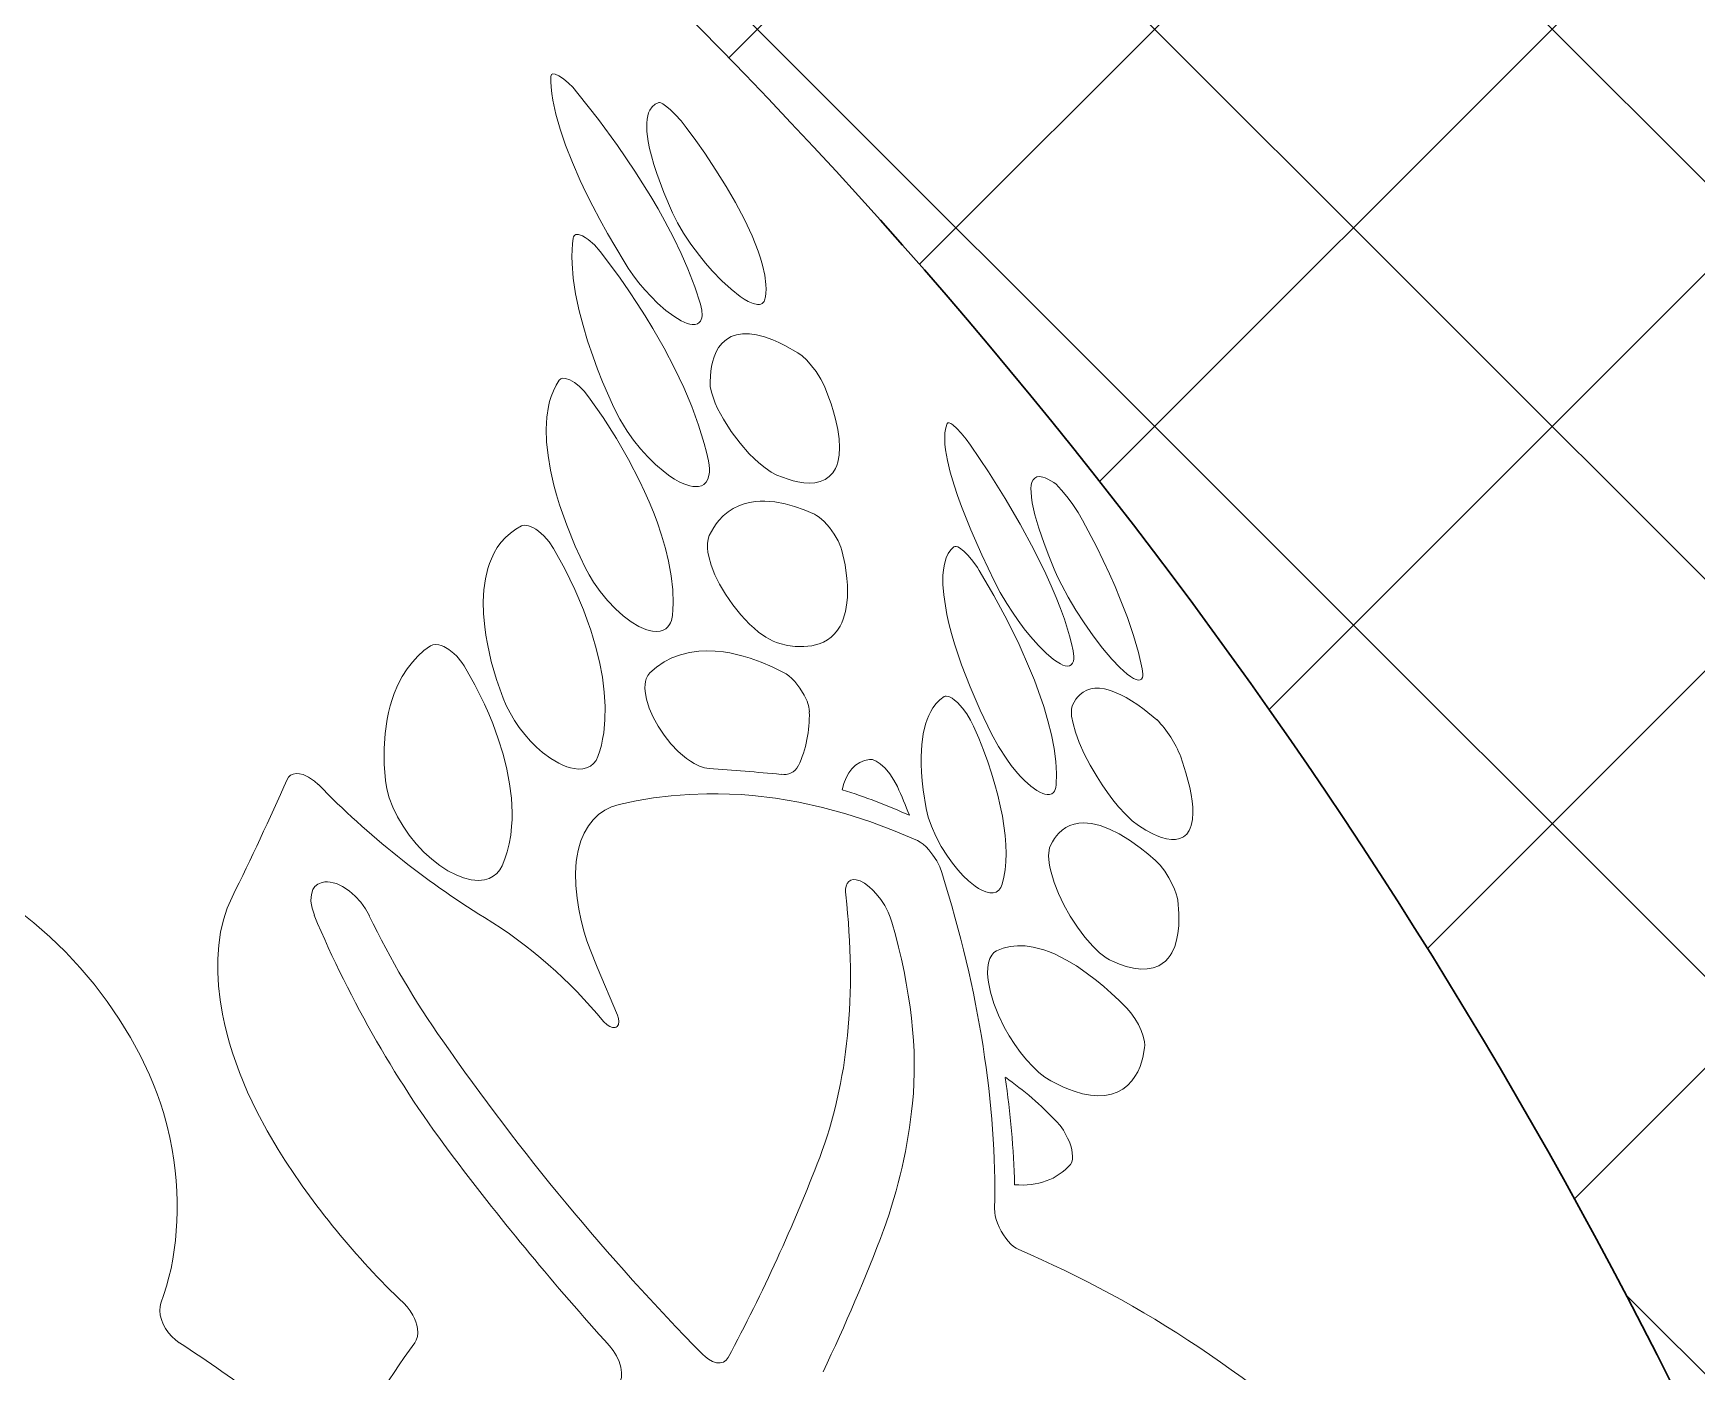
# Model space of a CAD drawing. Extents: x -180 to 858, y -94 to 522.
# Drawn here: x 333.26 to 344.35, y 199.2 to 208.13 of the extents above; entities that cross this region are included whole.
import ezdxf

# ---------------------------------------------------------------- set-up
doc = ezdxf.new("R2010")
doc.units = 0
doc.header["$LTSCALE"] = 7
doc.header["$MEASUREMENT"] = 0
doc.layers.add('3', color=3, linetype='CONTINUOUS', lineweight=30)
doc.layers.add('8', color=250, linetype='CONTINUOUS', lineweight=15)

msp = doc.modelspace()

# ---------------------------------------------------------------- hatches: boundary and pattern name
at = {"layer": '8'}
h = msp.add_hatch(dxfattribs=at)
h.set_pattern_fill('ANSI37', color=256, scale=15)
h.paths.add_polyline_path([(352.7875, 165.9892), (353.6076, 174.242, 0.0247662), (353.9311, 180.7683), (353.9311, 183.2683, 0.2007632), (341.5938, 212.7557, -0.1692406), (339.2115, 217.5979), (334.6943, 254.4683), (328.6495, 254.4683), (333.2561, 216.8683, 0.1692406), (337.3815, 208.4829, -0.2007632), (347.9311, 183.2683), (347.9311, 180.7683, -0.0247662), (347.637, 174.8353), (346.8169, 166.5825, 0.0216508), (346.4311, 159.6683), (345.3334, 71.5419, 0.0344623), (345.5664, 67.4179), (347.6957, 50.5186, -0.0313452), (347.9311, 46.7683), (347.9311, 42.7683, -0.0349642), (347.5495, 37.3183), (353.9311, 37.3183), (353.9311, 46.7683, 0.0313452), (353.6487, 51.2687), (351.5193, 68.168, -0.0344623), (351.3329, 71.4672), (352.4306, 159.5935, -0.0216508)])
h.paths.add_polyline_path([(366.2561, 254.4683), (340.7392, 254.4683), (345.167, 218.3275, 0.1692406), (345.8062, 217.0284, -0.2007632), (359.9311, 183.2683), (359.9311, 180.7683, -0.0247662), (359.5782, 173.6487), (358.7581, 165.3959, 0.0216508), (358.4301, 159.5188), (357.3325, 71.3924, 0.0344623), (357.4723, 68.918), (359.6016, 52.0188, -0.0313452), (359.9311, 46.7683), (359.9311, 37.3183), (366.2561, 37.3183)])
h.paths.add_polyline_path([(351.0771, 129.7419), (351.0771, 137.849), (347.3271, 137.849), (347.3271, 129.7419)], flags=24)
h.paths.add_polyline_path([(350.1727, 138.0666), (350.1727, 145.4083), (347.5477, 145.4083), (347.5477, 138.0666)], flags=24)
h.paths.add_polyline_path([(363.0726, 138.0666), (363.0726, 145.4083), (360.4476, 145.4083), (360.4476, 138.0666)], flags=24)
h.paths.add_polyline_path([(363.977, 129.7419), (363.977, 137.849), (360.227, 137.849), (360.227, 129.7419)], flags=24)

# ---------------------------------------------------------------- linework, layer by layer
at = {"layer": '3'}
for radius in [41.4078, 35.4078]:
    msp.add_arc((312.5233, 183.2683), radius, 0, 45.40789, dxfattribs=at)
at = {"layer": '8'}
msp.add_line((337.1534, 201.5757), (337.0173, 201.8948), dxfattribs=at)
for points in [[(337.1974, 206.6042), (337.0869, 206.7922), (337.0361, 206.8845), (336.9887, 206.9746), (336.9457, 207.0608), (336.906, 207.1445), (336.8527, 207.2661), (336.8076, 207.3808), (336.7708, 207.488), (336.7426, 207.5873), (336.7221, 207.682), (336.7154, 207.7268), (336.711, 207.7688), (336.7093, 207.8061), (336.7098, 207.8408)], [(336.7098, 207.8408), (336.7108, 207.8472), (336.7134, 207.8523), (336.7175, 207.8559), (336.7231, 207.8578), (336.7387, 207.8562), (336.7637, 207.8448), (336.7943, 207.8236), (336.8277, 207.7949), (336.855, 207.7676), (336.8904, 207.7271)], [(336.8904, 207.7271), (337.0263, 207.5534), (337.153, 207.38), (337.2699, 207.2082), (337.376, 207.039), (337.4248, 206.9556), (337.4708, 206.8731), (337.5274, 206.765), (337.5784, 206.659), (337.6237, 206.5557), (337.6702, 206.435), (337.7074, 206.3194)], [(337.5212, 206.929), (337.4626, 207.0662), (337.4158, 207.1922), (337.3963, 207.2526), (337.38, 207.3096), (337.368, 207.3593), (337.3587, 207.4059), (337.3504, 207.4716), (337.3493, 207.5288), (337.3515, 207.5541), (337.3557, 207.5771), (337.3618, 207.5976), (337.3698, 207.6157), (337.3853, 207.6378), (337.4051, 207.6544), (337.4294, 207.6651)], [(337.4294, 207.6651), (337.435, 207.6654), (337.4425, 207.6635), (337.4569, 207.6565), (337.4745, 207.6447), (337.5055, 207.6189), (337.539, 207.5863), (337.5781, 207.5427), (337.6125, 207.4995)], [(337.6125, 207.4995), (337.6757, 207.4126), (337.7357, 207.3269), (337.8105, 207.2146), (337.8788, 207.1052), (337.9404, 206.9991), (338.0011, 206.8846), (338.052, 206.776), (338.0925, 206.6742), (338.1086, 206.6262), (338.1219, 206.5802), (338.1369, 206.5127), (338.1443, 206.451), (338.1451, 206.4214), (338.1438, 206.3938), (338.1407, 206.37), (338.1356, 206.348)], [(338.1356, 206.348), (338.1318, 206.3384), (338.1264, 206.3305), (338.1195, 206.3244), (338.1108, 206.3203), (338.1005, 206.3181), (338.0886, 206.318), (338.0602, 206.3242), (338.0262, 206.3389), (338, 206.3538), (337.9719, 206.3724), (337.9119, 206.4193), (337.8492, 206.477), (337.786, 206.5427), (337.7422, 206.5929), (337.7002, 206.6444), (337.644, 206.72), (337.5951, 206.7935), (337.5539, 206.8635), (337.5212, 206.929)], [(336.8587, 206.7618), (336.8608, 206.7698), (336.8644, 206.7762), (336.8697, 206.7811), (336.8764, 206.7842), (336.8846, 206.7855), (336.8941, 206.7848), (336.9063, 206.7817), (336.9199, 206.7761), (336.939, 206.7654), (336.9594, 206.7511), (337.0003, 206.7153), (337.0387, 206.6727), (337.0479, 206.661)], [(337.1297, 205.6295), (337.0547, 205.8022), (337.0213, 205.8862), (336.9909, 205.9683), (336.9547, 206.0748), (336.9239, 206.1775), (336.8983, 206.276), (336.8748, 206.3882), (336.859, 206.4934), (336.851, 206.5911), (336.8501, 206.6384), (336.8511, 206.6835), (336.854, 206.7237), (336.8587, 206.7618)], [(337.0479, 206.661), (337.1709, 206.4943), (337.2293, 206.4101), (337.2854, 206.3257), (337.3385, 206.2422), (337.3892, 206.1588), (337.4652, 206.0255), (337.534, 205.8935), (337.5956, 205.7636), (337.6492, 205.6362), (337.6947, 205.5118), (337.732, 205.3905), (337.7472, 205.3315), (337.7602, 205.2737)], [(337.7074, 206.3194), (337.7164, 206.2794), (337.7184, 206.245), (337.7165, 206.23), (337.7127, 206.2169), (337.7072, 206.2062), (337.6999, 206.1975), (337.6872, 206.1891), (337.6713, 206.1847), (337.6523, 206.1845), (337.636, 206.1871), (337.6183, 206.1921), (337.5788, 206.2092), (337.5291, 206.2391), (337.476, 206.279), (337.4215, 206.3271), (337.3781, 206.3703), (337.3361, 206.4163), (337.2952, 206.4653), (337.2569, 206.5154), (337.2257, 206.56), (337.1974, 206.6042)], [(337.7712, 205.8045), (337.776, 205.8725), (337.7808, 205.9038), (337.7872, 205.9332), (337.7983, 205.9694), (337.8121, 206.002), (337.8289, 206.031), (337.8528, 206.0608), (337.8807, 206.085), (337.9128, 206.1034), (337.9489, 206.1157), (337.989, 206.122), (338.0337, 206.1219), (338.0824, 206.1153), (338.1349, 206.102), (338.1911, 206.082), (338.2304, 206.065), (338.2713, 206.045), (338.3571, 205.9962)], [(338.3571, 205.9962), (338.3855, 205.9751), (338.4164, 205.946), (338.4488, 205.9096), (338.4789, 205.8702), (338.5111, 205.8197), (338.534, 205.7738)], [(336.9385, 204.5626), (336.8725, 204.705), (336.8155, 204.8448), (336.7678, 204.9809), (336.7477, 205.0472), (336.73, 205.1122), (336.707, 205.2129), (336.6907, 205.3092), (336.6811, 205.4005), (336.6784, 205.4863), (336.6827, 205.5661), (336.6935, 205.6378), (336.7013, 205.6713), (336.7108, 205.7031), (336.7259, 205.7428), (336.7437, 205.7791), (336.7644, 205.8121)], [(336.7644, 205.8121), (336.7749, 205.8215), (336.7896, 205.8258), (336.8077, 205.8247), (336.8352, 205.8152), (336.8661, 205.7972), (336.8973, 205.7725), (336.9309, 205.739), (336.9613, 205.7016)], [(338.2179, 205.18), (338.1801, 205.1995), (338.1395, 205.2268), (338.0971, 205.2609), (338.0649, 205.2903), (338.0329, 205.3223), (337.9717, 205.3917), (337.9119, 205.4711), (337.8603, 205.552), (337.822, 205.6246), (337.8065, 205.6592), (337.7937, 205.6923), (337.7809, 205.7337), (337.7733, 205.7714), (337.7712, 205.8045)], [(338.534, 205.7738), (338.5578, 205.7134), (338.5786, 205.6548), (338.5952, 205.6023), (338.6091, 205.5516), (338.6238, 205.4848), (338.6327, 205.4222), (338.6359, 205.3644), (338.6331, 205.3118), (338.6241, 205.2648), (338.6172, 205.2436), (338.6088, 205.224), (338.5904, 205.194), (338.5672, 205.1692), (338.5393, 205.1498), (338.5067, 205.136), (338.4695, 205.1281), (338.4352, 205.1261), (338.3977, 205.1281), (338.3575, 205.1344), (338.3256, 205.1419), (338.2922, 205.1518), (338.2179, 205.18)], [(336.9613, 205.7016), (337.0579, 205.5632), (337.1471, 205.4231), (337.2284, 205.2825), (337.3011, 205.1422), (337.3347, 205.0709), (337.3658, 205.0001), (337.3932, 204.9331), (337.4182, 204.8668), (337.4483, 204.7777), (337.4737, 204.6903), (337.4942, 204.605), (337.5118, 204.5077), (337.5222, 204.4141), (337.5251, 204.3252), (337.5238, 204.2826), (337.5204, 204.2415)], [(337.7602, 205.2737), (337.7649, 205.2461), (337.7671, 205.2203), (337.7668, 205.1979), (337.7643, 205.1773), (337.7571, 205.1526), (337.7455, 205.1323), (337.7295, 205.117), (337.7134, 205.1085), (337.6946, 205.1035), (337.6732, 205.1023), (337.6556, 205.1039), (337.6368, 205.1076), (337.5959, 205.1213), (337.5661, 205.1352), (337.5353, 205.1525), (337.5038, 205.173), (337.4718, 205.1964), (337.4073, 205.2512), (337.3568, 205.3009), (337.3083, 205.3547), (337.2618, 205.4126), (337.219, 205.4725), (337.1697, 205.5518), (337.1297, 205.6295)], [(339.6694, 204.4694), (339.5843, 204.6464), (339.5105, 204.8139), (339.4488, 204.9697), (339.4226, 205.0427), (339.3998, 205.112), (339.3745, 205.1983), (339.3556, 205.2771), (339.3431, 205.3479), (339.3389, 205.3854), (339.3371, 205.4199), (339.3384, 205.4609), (339.3441, 205.4957), (339.3545, 205.524)], [(339.3545, 205.524), (339.3588, 205.5279), (339.3661, 205.528), (339.3769, 205.5235), (339.3905, 205.5145), (339.417, 205.4912), (339.4466, 205.4596), (339.4795, 205.4195), (339.5097, 205.3781)], [(339.5097, 205.3781), (339.6289, 205.2001), (339.7397, 205.024), (339.841, 204.8511), (339.9322, 204.6826), (340.0124, 204.5198), (340.0482, 204.4405), (340.0808, 204.3631), (340.1099, 204.2889), (340.1355, 204.2169), (340.1692, 204.1077), (340.1824, 204.0558), (340.1931, 204.006)], [(340.0674, 204.5524), (340.0318, 204.6402), (340.0005, 204.7229), (339.9657, 204.8245), (339.9392, 204.9152), (339.9215, 204.9941), (339.9157, 205.0312), (339.9129, 205.0644), (339.9128, 205.0895), (339.9148, 205.1115), (339.9195, 205.1315), (339.927, 205.1475), (339.9381, 205.1599), (339.9527, 205.1673), (339.9706, 205.1694), (339.992, 205.1661), (340.0082, 205.1608), (340.0259, 205.153), (340.0662, 205.1297)], [(340.0662, 205.1297), (340.0798, 205.1188), (340.0974, 205.1014), (340.1173, 205.0794), (340.1526, 205.036), (340.1874, 204.9891), (340.2267, 204.9307), (340.2574, 204.8789)], [(337.7665, 204.7753), (337.7961, 204.829), (337.8128, 204.8534), (337.8307, 204.876), (337.8598, 204.9068), (337.8917, 204.9335), (337.9262, 204.9562), (337.9633, 204.9748), (337.9984, 204.9878), (338.0356, 204.9973), (338.0746, 205.0035), (338.1051, 205.0059), (338.1367, 205.0063), (338.2027, 205.0012), (338.2726, 204.9882), (338.3352, 204.9708), (338.4002, 204.9477), (338.4675, 204.9188)], [(338.4675, 204.9188), (338.4827, 204.9105), (338.4991, 204.8991), (338.533, 204.8692), (338.5683, 204.8295), (338.6003, 204.785), (338.6257, 204.741), (338.6441, 204.6994), (338.6515, 204.6754)], [(340.2574, 204.8789), (340.3515, 204.6974), (340.4355, 204.5212), (340.4734, 204.4353), (340.5085, 204.3511), (340.5556, 204.2281), (340.5959, 204.1094), (340.6291, 203.9956), (340.655, 203.8869)], [(336.3905, 203.6912), (336.3473, 203.8148), (336.3122, 203.9359), (336.2856, 204.0535), (336.2756, 204.1107), (336.2679, 204.1666), (336.2603, 204.2533), (336.2586, 204.3361), (336.2629, 204.4145), (336.2732, 204.488), (336.2895, 204.5563), (336.3001, 204.5891), (336.3123, 204.6204), (336.3309, 204.6597), (336.3521, 204.696), (336.3761, 204.7293), (336.406, 204.7631), (336.4391, 204.7928), (336.4752, 204.8184), (336.5142, 204.8398)], [(336.5142, 204.8398), (336.5232, 204.843), (336.5334, 204.8444), (336.5467, 204.8438), (336.5611, 204.8409), (336.5898, 204.8295), (336.6082, 204.8188), (336.627, 204.8057), (336.6633, 204.7739), (336.6982, 204.7338), (336.7273, 204.6902)], [(338.2363, 204.0546), (338.2149, 204.0612), (338.1924, 204.0705), (338.1447, 204.0969), (338.0957, 204.1319), (338.0655, 204.1571), (338.0354, 204.1849), (337.9771, 204.2466), (337.9226, 204.3144), (337.8736, 204.3857), (337.8356, 204.4507), (337.8041, 204.5148), (337.7796, 204.5772), (337.7628, 204.6368), (337.7576, 204.6646), (337.7547, 204.6909), (337.7544, 204.723), (337.7583, 204.7513), (337.7665, 204.7753)], [(336.7273, 204.6902), (336.8019, 204.5531), (336.8684, 204.4159), (336.9264, 204.2792), (336.952, 204.2113), (336.9753, 204.1439), (337.0077, 204.0374), (337.0337, 203.9328), (337.0532, 203.8308), (337.066, 203.7317), (337.0717, 203.6361), (337.0705, 203.5455), (337.062, 203.4591), (337.055, 203.4173), (337.0462, 203.3769), (337.0357, 203.3386), (337.0235, 203.3018)], [(338.6515, 204.6754), (338.672, 204.5797), (338.6847, 204.4892), (338.688, 204.445), (338.6891, 204.4025), (338.6881, 204.3638), (338.685, 204.3267), (338.6754, 204.2698), (338.6601, 204.2182), (338.6502, 204.1944), (338.6389, 204.1722), (338.6216, 204.1449), (338.6017, 204.1204), (338.5792, 204.0987), (338.5547, 204.0805), (338.5278, 204.0652), (338.4986, 204.0529), (338.4752, 204.0458), (338.4505, 204.0404), (338.3974, 204.0348), (338.3396, 204.0365), (338.2892, 204.0431), (338.2363, 204.0546)], [(339.6488, 203.4529), (339.5735, 203.6112), (339.5071, 203.7652), (339.45, 203.9133), (339.4031, 204.0539), (339.3829, 204.1232), (339.3656, 204.1899), (339.3522, 204.2496), (339.3414, 204.3066), (339.3309, 204.3808), (339.3256, 204.4491), (339.3257, 204.5111), (339.3283, 204.5442), (339.3329, 204.5749), (339.3391, 204.6021), (339.3471, 204.6269), (339.3608, 204.6565), (339.378, 204.6812), (339.3986, 204.7009)], [(339.3986, 204.7009), (339.4048, 204.7036), (339.4128, 204.7036), (339.4237, 204.7003), (339.4365, 204.6937), (339.464, 204.6725), (339.494, 204.6425), (339.5255, 204.6044), (339.5548, 204.5631), (339.5675, 204.5429)], [(337.5204, 204.2415), (337.5138, 204.2087), (337.5083, 204.1942), (337.5014, 204.1812), (337.49, 204.1662), (337.4761, 204.1541), (337.4598, 204.145), (337.4383, 204.1385), (337.414, 204.1364), (337.3875, 204.1385), (337.3662, 204.143), (337.344, 204.1497), (337.2973, 204.17), (337.2451, 204.2011), (337.1922, 204.2405), (337.1403, 204.2868), (337.0876, 204.342), (337.0384, 204.4021), (336.9941, 204.465), (336.9644, 204.5137), (336.9385, 204.5626)], [(340.655, 203.8869), (340.6593, 203.854), (340.6589, 203.8406), (340.6566, 203.8294), (340.6505, 203.8184), (340.641, 203.8121), (340.628, 203.811), (340.6137, 203.8144), (340.5969, 203.8218), (340.5766, 203.8342), (340.5539, 203.8511), (340.5049, 203.8951), (340.4511, 203.9517), (340.3893, 204.0253), (340.3266, 204.1076), (340.2675, 204.1923), (340.2121, 204.2783), (340.1615, 204.3639), (340.118, 204.4443), (340.0905, 204.5003), (340.0674, 204.5524)], [(339.5675, 204.5429), (339.6647, 204.3761), (339.7536, 204.2107), (339.8336, 204.0477), (339.9039, 203.8885), (339.9352, 203.8107), (339.9637, 203.7343), (339.9974, 203.6348), (340.0259, 203.5387), (340.0489, 203.446), (340.0667, 203.3549), (340.0782, 203.2684), (340.0831, 203.1872), (340.0813, 203.112)], [(340.1931, 204.006), (340.1979, 203.9685), (340.1977, 203.9524), (340.1958, 203.9383), (340.1902, 203.9231), (340.1813, 203.9121), (340.169, 203.9058), (340.1563, 203.9044), (340.1415, 203.9064), (340.1261, 203.9113), (340.1092, 203.9191), (340.087, 203.9321), (340.063, 203.9491), (340.0139, 203.9906), (339.9624, 204.0423), (339.9097, 204.1022), (339.8681, 204.1542), (339.8277, 204.2085), (339.7889, 204.2648), (339.7523, 204.3217), (339.7079, 204.3968), (339.6694, 204.4694)], [(335.6061, 203.142), (335.5983, 203.2503), (335.5975, 203.3547), (335.6037, 203.4546), (335.6169, 203.5495), (335.6261, 203.5952), (335.6372, 203.6395), (335.6498, 203.6816), (335.664, 203.7221), (335.6888, 203.7804), (335.7174, 203.8348), (335.7496, 203.8853), (335.7854, 203.9316), (335.8226, 203.9717), (335.8629, 204.0079), (335.906, 204.04)], [(335.906, 204.04), (335.9219, 204.0472), (335.941, 204.0496), (335.962, 204.0473), (335.9781, 204.0427), (335.9949, 204.0358), (336.0293, 204.0159), (336.0625, 203.9894), (336.0814, 203.9708), (336.1159, 203.9286), (336.1305, 203.9061)], [(337.3695, 203.8592), (337.4149, 203.8986), (337.4643, 203.9321), (337.5173, 203.9595), (337.574, 203.9807), (337.6341, 203.9957), (337.6974, 204.0044), (337.7502, 204.0067), (337.8049, 204.005), (337.8612, 203.9991), (337.9037, 203.9922), (337.947, 203.9831), (337.9929, 203.9713), (338.0395, 203.9572), (338.1125, 203.9309), (338.1869, 203.8993), (338.2625, 203.8623)], [(336.1305, 203.9061), (336.2022, 203.7788), (336.266, 203.6503), (336.2948, 203.5859), (336.3213, 203.5215), (336.3589, 203.4189), (336.3905, 203.3171), (336.4157, 203.2168), (336.4343, 203.1184), (336.446, 203.0225), (336.4507, 202.9267), (336.4502, 202.8801), (336.4477, 202.8346), (336.4413, 202.7756), (336.4314, 202.7188), (336.4179, 202.6645), (336.4024, 202.6172), (336.3839, 202.5723)], [(337.7649, 203.2209), (337.7337, 203.2261), (337.7004, 203.2374), (337.6657, 203.2545), (337.64, 203.2702), (337.6141, 203.2885), (337.5866, 203.3105), (337.5595, 203.335), (337.5104, 203.3866), (337.4648, 203.4437), (337.4249, 203.5037), (337.3917, 203.5644), (337.3656, 203.6249), (337.3475, 203.6834), (337.3385, 203.7345), (337.3371, 203.7588), (337.3379, 203.7815), (337.3407, 203.8016), (337.3456, 203.8198), (337.3556, 203.8416), (337.3695, 203.8592)], [(338.2625, 203.8623), (338.2791, 203.8524), (338.2964, 203.8398), (338.3166, 203.8222), (338.3361, 203.8022), (338.3712, 203.7579), (338.4004, 203.7102), (338.4187, 203.67), (338.4304, 203.6322), (338.4334, 203.6148), (338.4344, 203.5986)], [(337.0235, 203.3018), (337.011, 203.2755), (336.994, 203.2535), (336.9728, 203.2365), (336.9478, 203.2247), (336.9224, 203.2188), (336.8944, 203.2173), (336.8644, 203.2202), (336.8407, 203.2253), (336.8163, 203.2327), (336.7898, 203.2431), (336.7629, 203.2558), (336.7087, 203.288), (336.6544, 203.3284), (336.6132, 203.3646), (336.5735, 203.4044), (336.5349, 203.4483), (336.4989, 203.4946), (336.4662, 203.5426), (336.4369, 203.5919), (336.4115, 203.6417), (336.3905, 203.6912)], [(339.2124, 202.9549), (339.1929, 203.0779), (339.1861, 203.1388), (339.1816, 203.1975), (339.1794, 203.25), (339.1794, 203.3005), (339.1837, 203.3794), (339.1938, 203.4518), (339.2096, 203.5171), (339.2199, 203.5476), (339.2317, 203.576), (339.2445, 203.6015), (339.2586, 203.625), (339.2807, 203.6544), (339.3055, 203.6797), (339.3329, 203.7009)], [(339.3329, 203.7009), (339.3392, 203.7037), (339.3467, 203.7048), (339.365, 203.7013), (339.3862, 203.6904), (339.4035, 203.6779), (339.4215, 203.6621), (339.4566, 203.6237), (339.4849, 203.5853), (339.51, 203.5442), (339.5299, 203.5041)], [(340.19, 203.6429), (340.2008, 203.6643), (340.2129, 203.6835), (340.226, 203.7003), (340.2405, 203.7151), (340.2618, 203.7316), (340.2854, 203.744), (340.3113, 203.7524), (340.3394, 203.7566), (340.3698, 203.7566), (340.4024, 203.7523), (340.4283, 203.7462), (340.4554, 203.7376), (340.513, 203.713), (340.5481, 203.6945), (340.5844, 203.6727), (340.6249, 203.646), (340.6668, 203.6156), (340.7516, 203.5468)], [(340.6306, 202.8399), (340.5882, 202.8723), (340.5425, 202.9156), (340.4963, 202.9663), (340.4593, 203.0117), (340.423, 203.0601), (340.3874, 203.1117), (340.3536, 203.1645), (340.3083, 203.2425), (340.2684, 203.32), (340.2351, 203.3946), (340.2094, 203.4638), (340.1931, 203.5205), (340.1841, 203.5704), (340.1824, 203.594), (340.1831, 203.6148), (340.1856, 203.6301), (340.19, 203.6429)], [(340.0813, 203.112), (340.079, 203.0953), (340.0749, 203.0806), (340.0699, 203.0702), (340.0634, 203.0616), (340.0517, 203.0524), (340.037, 203.0474), (340.0196, 203.047), (340.006, 203.0494), (339.9912, 203.054), (339.9718, 203.0628), (339.9511, 203.0746), (339.9113, 203.1035), (339.8698, 203.1409), (339.8412, 203.1705), (339.8124, 203.203), (339.7809, 203.2421), (339.7506, 203.283), (339.6957, 203.3675), (339.6488, 203.4529)], [(338.8351, 203.2818), (338.8449, 203.2821), (338.8557, 203.2803), (338.88, 203.2704), (338.906, 203.2531), (338.9389, 203.2229), (338.9699, 203.1864), (338.9983, 203.1444), (339.0213, 203.1009)], [(340.9122, 203.299), (340.9468, 203.1927), (340.9723, 203.0942), (340.9815, 203.0474), (340.988, 203.0033), (340.9917, 202.9632), (340.9927, 202.926), (340.9897, 202.8802), (340.9815, 202.8405), (340.9753, 202.823), (340.9679, 202.8071), (340.9516, 202.7838), (340.9312, 202.7659), (340.9066, 202.7538), (340.878, 202.7477), (340.8492, 202.7474), (340.8174, 202.752), (340.7827, 202.7616), (340.7549, 202.7719), (340.7257, 202.785), (340.6795, 202.8095), (340.6306, 202.8399)], [(334.9493, 203.1478), (334.9593, 203.1639), (334.9731, 203.1762), (334.9901, 203.184), (335.0102, 203.1873), (335.0325, 203.1859), (335.0561, 203.1801), (335.0741, 203.173), (335.0924, 203.1638), (335.1128, 203.151), (335.1325, 203.1362), (335.1577, 203.1134)], [(336.3839, 202.5723), (336.3683, 202.5445), (336.3484, 202.521), (336.3247, 202.502), (336.2973, 202.4879), (336.2667, 202.4789), (336.2465, 202.4758), (336.2253, 202.4748), (336.2014, 202.4757), (336.1768, 202.4789), (336.1274, 202.4911), (336.0766, 202.5107), (336.0223, 202.5388), (335.9685, 202.5737), (335.9143, 202.6159), (335.8622, 202.6637), (335.8116, 202.7177), (335.7649, 202.7755), (335.7229, 202.8364), (335.686, 202.8994), (335.6554, 202.9627), (335.6314, 203.026), (335.6153, 203.0851), (335.6061, 203.142)], [(337.1642, 202.9804), (337.2791, 203.0051), (337.3953, 203.0247), (337.5127, 203.0392), (337.6314, 203.0486), (337.7511, 203.0528), (337.8265, 203.0527), (337.9022, 203.0507), (337.9784, 203.0466), (338.055, 203.0405), (338.2091, 203.0221), (338.3645, 202.9956), (338.5209, 202.9609), (338.6784, 202.918), (338.8367, 202.8668), (338.9958, 202.8075), (339.1554, 202.74)], [(337.0173, 201.8948), (336.9706, 202.0126), (336.9504, 202.0712), (336.9323, 202.1294), (336.9119, 202.2062), (336.8957, 202.2817), (336.8838, 202.3554), (336.8756, 202.441), (336.874, 202.5228), (336.8792, 202.6002), (336.8846, 202.6382), (336.8919, 202.6748), (336.9004, 202.7074), (336.9104, 202.7385), (336.9324, 202.7907), (336.9595, 202.8375), (336.9915, 202.8786), (337.0282, 202.9137), (337.0694, 202.9425), (337.1149, 202.9647), (337.1642, 202.9804)], [(339.7212, 202.4487), (339.7121, 202.426), (339.6987, 202.4085), (339.6811, 202.3967), (339.6598, 202.3912), (339.6371, 202.3918), (339.6119, 202.3978), (339.5848, 202.4091), (339.5633, 202.4209), (339.5413, 202.4352), (339.4963, 202.471), (339.4598, 202.5058), (339.424, 202.545), (339.3885, 202.589), (339.3548, 202.6359), (339.3134, 202.7016), (339.2776, 202.7688), (339.2481, 202.8354), (339.2267, 202.8971), (339.2124, 202.9549)], [(340.0425, 202.7068), (340.0552, 202.7312), (340.0691, 202.7535), (340.0831, 202.7722), (340.0981, 202.7892), (340.1209, 202.8099), (340.1457, 202.827), (340.1726, 202.8404), (340.2015, 202.85), (340.2324, 202.8558), (340.2652, 202.8577), (340.2901, 202.8567), (340.3159, 202.8535), (340.3446, 202.8479), (340.3744, 202.8398), (340.4361, 202.8168), (340.5014, 202.7844), (340.5698, 202.7428), (340.6407, 202.6926), (340.6919, 202.6522), (340.7438, 202.608)], [(339.1554, 202.74), (339.1736, 202.73), (339.1927, 202.7161), (339.2123, 202.6986), (339.2311, 202.6788), (339.259, 202.6431), (339.2837, 202.6044), (339.3036, 202.5649), (339.3183, 202.5261)], [(340.4561, 201.9343), (340.4361, 201.9445), (340.4151, 201.9577), (340.3709, 201.9919), (340.3263, 202.0345), (340.273, 202.0952), (340.2221, 202.1632), (340.175, 202.2359), (340.1329, 202.3111), (340.0969, 202.3864), (340.0678, 202.4598), (340.0467, 202.5293), (340.0392, 202.5619), (340.034, 202.5927), (340.0305, 202.6374), (340.0332, 202.676), (340.0371, 202.6924), (340.0425, 202.7068)], [(340.7438, 202.608), (340.7743, 202.5763), (340.8047, 202.5369), (340.8333, 202.4918), (340.8578, 202.4456), (340.8712, 202.415), (340.8819, 202.3855), (340.8882, 202.3628), (340.8919, 202.3426)], [(335.1314, 202.2421), (335.116, 202.289), (335.1114, 202.3122), (335.1089, 202.335), (335.1091, 202.3639), (335.1136, 202.39), (335.1222, 202.4128), (335.1357, 202.4328), (335.1538, 202.4484), (335.1758, 202.4591), (335.2007, 202.4644), (335.2187, 202.4651), (335.2373, 202.4634), (335.2577, 202.4592), (335.2785, 202.4526), (335.3196, 202.4335), (335.3627, 202.4051), (335.4035, 202.3699), (335.4406, 202.3291), (335.4724, 202.2849), (335.4983, 202.2383)], [(338.6769, 202.3784), (338.6755, 202.3972), (338.6761, 202.4149), (338.68, 202.436), (338.6873, 202.4536), (338.698, 202.4672), (338.7113, 202.4758), (338.7274, 202.4798), (338.7458, 202.4791), (338.7733, 202.4709), (338.803, 202.455), (338.8332, 202.4324), (338.8572, 202.4102), (338.8803, 202.3852), (338.9102, 202.3469), (338.9367, 202.3058), (338.9593, 202.2631), (338.9741, 202.2284), (338.9854, 202.1946)], [(333.0347, 202.3617), (333.1489, 202.2798), (333.2599, 202.1914), (333.3672, 202.0968), (333.4702, 201.9966), (333.5685, 201.8912), (333.6616, 201.781), (333.7489, 201.6665), (333.8301, 201.5482), (333.9045, 201.4267), (333.9718, 201.3026), (334.0315, 201.1765), (334.0584, 201.1128), (334.0832, 201.0489), (334.105, 200.9871), (334.1249, 200.925), (334.1482, 200.8422), (334.1676, 200.7595), (334.1831, 200.6775)], [(334.8905, 200.6775), (334.8157, 200.8032), (334.7473, 200.9312), (334.6859, 201.0609), (334.6317, 201.1915), (334.5855, 201.3225), (334.5651, 201.3889), (334.5469, 201.4551), (334.5315, 201.5187), (334.5183, 201.5819), (334.5024, 201.6773), (334.4917, 201.7709), (334.4865, 201.8625), (334.487, 201.9516), (334.4935, 202.0417), (334.5063, 202.1284), (334.5254, 202.211), (334.5508, 202.289), (334.5822, 202.3617)], [(340.8919, 202.3426), (340.8993, 202.253), (340.8999, 202.2109), (340.8986, 202.1708), (340.8935, 202.1206), (340.8846, 202.0744), (340.8718, 202.0325), (340.8526, 201.9909), (340.8411, 201.9724), (340.8283, 201.9555), (340.8094, 201.9356), (340.7882, 201.9187), (340.7648, 201.905), (340.7289, 201.8913), (340.689, 201.8839), (340.6452, 201.883), (340.5978, 201.8885), (340.547, 201.9004), (340.5025, 201.9152), (340.4561, 201.9343)], [(340.0451, 201.1366), (340.006, 201.1613), (339.9661, 201.1927), (339.9243, 201.2317), (339.8835, 201.2757), (339.8428, 201.3259), (339.8042, 201.3796), (339.7678, 201.4366), (339.7347, 201.4955), (339.6965, 201.5742), (339.6656, 201.6523), (339.6426, 201.7279), (339.6291, 201.7943), (339.6253, 201.8256), (339.6236, 201.8554), (339.6247, 201.8922), (339.6298, 201.9251), (339.6389, 201.9537), (339.6506, 201.9751), (339.6656, 201.9922), (339.6837, 202.0045)], [(339.6837, 202.0045), (339.7268, 202.022), (339.773, 202.0332), (339.8221, 202.0381), (339.8739, 202.0366), (339.9282, 202.0286), (339.9627, 202.0206), (339.9981, 202.0102), (340.0354, 201.9968), (340.0733, 201.981), (340.15, 201.9427), (340.2154, 201.9037), (340.2819, 201.8584), (340.3492, 201.8073), (340.3988, 201.7663), (340.4485, 201.7224), (340.5003, 201.6738), (340.552, 201.6225)], [(337.0615, 201.5336), (337.0841, 201.5114), (337.102, 201.4996), (337.1197, 201.4928), (337.129, 201.4915), (337.1376, 201.4921), (337.1452, 201.4946), (337.1517, 201.499), (337.157, 201.5053), (337.1607, 201.5132), (337.1634, 201.5328), (337.1607, 201.5537), (337.1534, 201.5757)], [(340.552, 201.6225), (340.5799, 201.59), (340.6064, 201.5519), (340.6292, 201.512), (340.6476, 201.472), (340.661, 201.4339), (340.6694, 201.3977), (340.6716, 201.3757), (340.6708, 201.3565)], [(340.6708, 201.3565), (340.6585, 201.2914), (340.6501, 201.2612), (340.6403, 201.2325), (340.6248, 201.197), (340.6066, 201.1646), (340.5857, 201.1356), (340.5572, 201.1054), (340.5248, 201.0804), (340.4888, 201.0609), (340.4492, 201.0471), (340.4062, 201.0391), (340.3593, 201.0369), (340.3094, 201.0408), (340.2567, 201.0507), (340.2016, 201.0666), (340.1637, 201.0804), (340.1249, 201.0967), (340.0451, 201.1366)], [(340.0832, 200.8657), (340.1071, 200.8379), (340.1291, 200.8066), (340.1573, 200.7551), (340.1687, 200.7287), (340.1778, 200.7027), (340.1845, 200.6777), (340.1886, 200.654), (340.1902, 200.6334), (340.1892, 200.6145), (340.1845, 200.5944), (340.1756, 200.5793)], [(339.6695, 200.286), (339.671, 200.2581), (339.6748, 200.2353), (339.6808, 200.2118), (339.6897, 200.1858), (339.7007, 200.1597), (339.7138, 200.1338), (339.7286, 200.1088), (339.7441, 200.0865), (339.7608, 200.0657), (339.778, 200.0476), (339.7959, 200.0318), (339.8137, 200.0192), (339.831, 200.0101)], [(334.1079, 199.6534), (334.1019, 199.6305), (334.1001, 199.6029), (334.1032, 199.5736), (334.1106, 199.5439), (334.1227, 199.5134), (334.1386, 199.4836), (334.1579, 199.4556), (334.1798, 199.4301), (334.2043, 199.4073), (334.2306, 199.3881)], [(335.8011, 199.3881), (335.8114, 199.4058), (335.8186, 199.4292), (335.8213, 199.4554), (335.8196, 199.4831), (335.8154, 199.5055), (335.8088, 199.5282), (335.7999, 199.5512), (335.789, 199.5736), (335.7715, 199.6023), (335.7508, 199.6293), (335.7279, 199.6534)], [(337.1199, 199.0817), (337.1314, 199.0852), (337.142, 199.0906), (337.1516, 199.0978), (337.16, 199.1066), (337.1726, 199.1283), (337.1771, 199.1422), (337.18, 199.1573), (337.1811, 199.19), (337.1758, 199.2266), (337.1643, 199.2643), (337.1477, 199.3012), (337.126, 199.3367), (337.1003, 199.3689)], [(337.7212, 199.3118), (337.7411, 199.2937), (337.7618, 199.2782), (337.7882, 199.2638), (337.8147, 199.2555), (337.8395, 199.254), (337.8609, 199.2596), (337.8789, 199.2718), (337.8922, 199.2898)]]:
    msp.add_lwpolyline(points, dxfattribs=at)
for centre, radius, start, end in [((337.6451, 203.5715), 0.789, 334.98364, 1.9704), ((340.2173, 203.027), 0.7464, 21.37695, 44.20773), ((336.7654, 188.0252), 15.2285, 84.42267, 86.2366), ((338.2649, 203.2873), 0.1068, 259.55273, 332.52567), ((316.6763, 211.2045), 19.9704, 333.71758, 336.20702), ((339.358, 207.2193), 5.8729, 224.34877, 238.23532), ((337.4663, 199.2801), 3.9801, 65.7459, 72.63768), ((336.4562, 201.9195), 2.824, 20.50906, 24.72961), ((341.909, 205.0703), 7.3448, 202.64952, 217.30269), ((340.8346, 204.8073), 5.9226, 205.7072, 215.08558), ((334.5528, 199.468), 3.2488, 39.46685, 58.14774), ((349.3273, 210.6847), 16.2501, 214.83093, 224.41838), ((333.4385, 200.2548), 6.3677, 1.69415, 8.1722), ((338.4776, 199.3512), 2.207, 43.32751, 55.05258), ((335.7066, 201.3208), 3.4316, 339.9712, 354.41329), ((339.3335, 203.4539), 5.239, 212.00063, 226.50652), ((350.5119, 211.5159), 18.0948, 217.0288, 222.16729), ((327.5337, 204.8359), 11.7496, 331.83509, 339.00149), ((328.1705, 204.1708), 11.4882, 334.33463, 339.48972), ((329.4811, 192.0188), 8.7673, 48.2397, 57.19832), ((339.2574, 196.8333), 4.2983, 143.52975, 156.33556)]:
    msp.add_arc(centre, radius, start, end, dxfattribs=at)
for centre, major_axis, ratio, start_param, end_param in [((338.413, 203.8926), (1.171, -1.6551), 0.385195, 0.3042808, 1.0762973), ((339.3206, 202.3258), (0.5581, -0.9306), 0.4121631, 2.9722085, 3.5665216), ((333.6102, 203.8173), (5.0273, -6.0133), 0.5629323, 0.5707293, 0.9354003), ((332.8969, 205.0597), (5.0321, -5.3097), 0.5473778, 0.257256, 0.6274338), ((336.4231, 203.1132), (2.2429, -3.0415), 0.500873, 0.5016684, 0.9297225), ((331.8949, 201.2286), (1.857, -2.1004), 0.6630093, 0.3370125, 0.8122947), ((338.9487, 202.3013), (1.1412, -1.7959), 0.4247209, 5.9736573, 6.4073929), ((325.8232, 148.5343), (-13.0081, -51.8117), 0.3545256, 2.9456768, 3.0860435)]:
    msp.add_ellipse(centre, major_axis=major_axis, ratio=ratio, start_param=start_param, end_param=end_param, dxfattribs=at)

doc.saveas('drawing.dxf')
